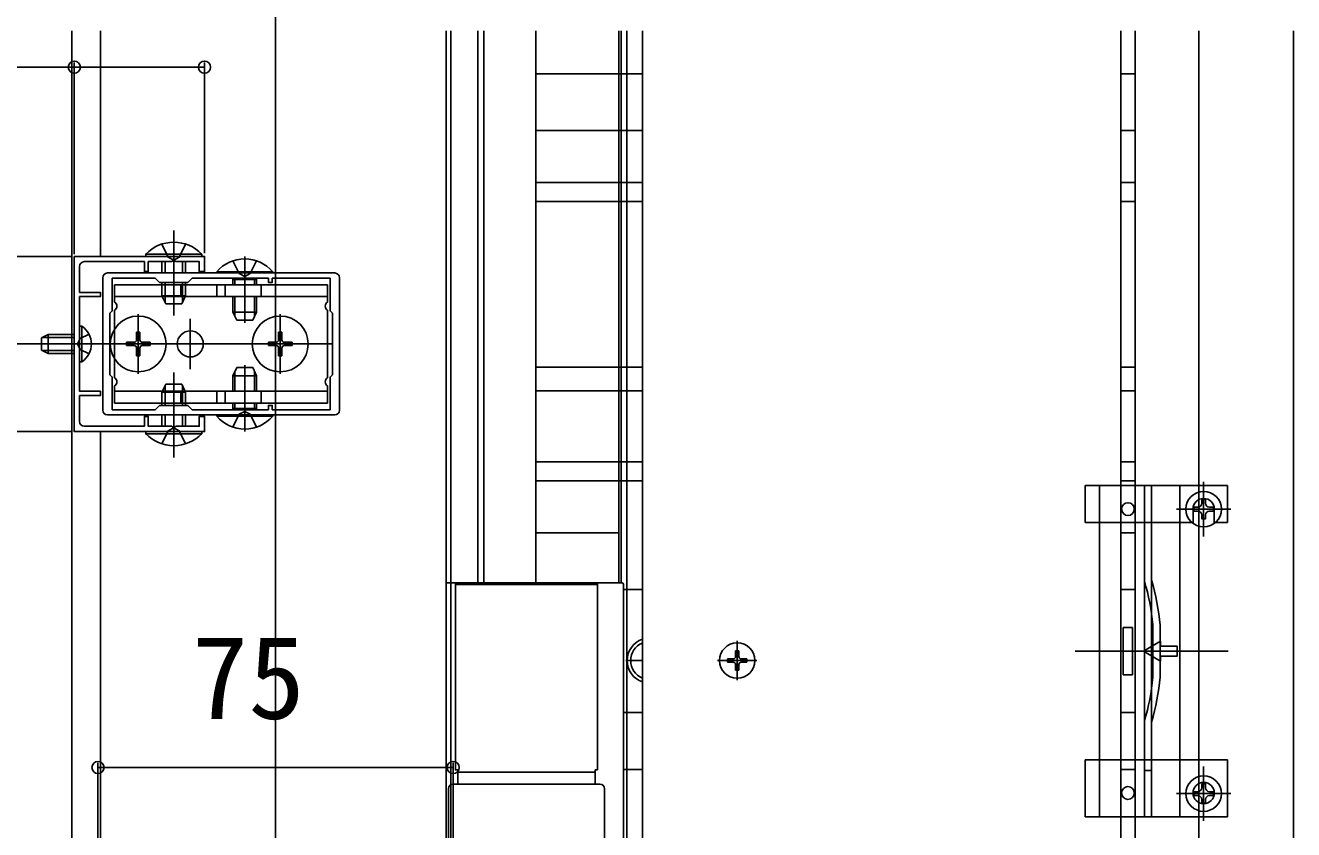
# Model space of a CAD drawing. Units: millimetres, scale not verified. Extents: x -1050 to 1050, y -1570 to 1562.
# Drawn here: x -505.8 to -238, y 760.4 to 930.3 of the extents above; entities that cross this region are included whole.
import ezdxf
from ezdxf.enums import TextEntityAlignment as Align

# ---------------------------------------------------------------- set-up
doc = ezdxf.new("R2010")
doc.units = ezdxf.units.MM
doc.header["$LTSCALE"] = 8
for name, color, linetype in [('0-2_YKK_11', 7, 'Continuous'), ('0-3_YKK_12', 2, 'Continuous'), ('0-4_YKK_13', 4, 'Continuous'), ('0-5_YKK_D', 6, 'Continuous'), ('0-7_YSS_K', 3, 'Continuous')]:
    doc.layers.add(name, color=color, linetype=linetype)
doc.styles.add('ＭＳ ゴシック', font='')
doc.styles.get('ＭＳ ゴシック').set_extended_font_data('MS Gothic')

msp = doc.modelspace()

# ---------------------------------------------------------------- linework, layer by layer
at = {"layer": '0-2_YKK_11'}
for p, q in [((-489.497, 849), (-489.497, 877)), ((-488.497, 878), (-440.497, 878)), ((-439.497, 877), (-439.497, 849)), ((-440.497, 848), (-488.497, 848))]:
    msp.add_line(p, q, dxfattribs=at)
for points in [[(-495.497, 881.5), (-495.497, 844.5), (-467.997, 844.5), (-467.997, 847.7), (-469.097, 847.7), (-469.097, 845.6), (-474.038, 845.6), (-474.222, 845.48), (-474.772, 845.48), (-474.955, 845.6), (-479.897, 845.6), (-479.897, 847.7), (-480.697, 847.7), (-480.697, 845.6), (-493.397, 845.6)], [(-493.397, 880.4), (-480.697, 880.4), (-480.697, 878.3), (-479.897, 878.3), (-479.897, 880.4), (-474.955, 880.4), (-474.772, 880.52), (-474.222, 880.52), (-474.038, 880.4), (-469.097, 880.4), (-469.097, 878.3), (-467.997, 878.3), (-467.997, 881.5), (-495.497, 881.5)], [(-494.397, 846.6), (-494.397, 852.1), (-489.997, 852.1), (-489.997, 853), (-494.397, 853), (-494.397, 862.542), (-494.517, 862.725), (-494.517, 863.275), (-494.397, 863.458), (-494.397, 873), (-489.997, 873), (-489.997, 873.9), (-494.397, 873.9), (-494.397, 879.4)]]:
    msp.add_lwpolyline(points, dxfattribs=at)
msp.add_lwpolyline([(-470.597, 876.9), (-454.497, 876.9), (-454.497, 876), (-453.697, 876), (-453.697, 876.9), (-441.497, 876.9), (-441.497, 870), (-440.997, 869.5), (-440.997, 856.5), (-441.497, 856), (-441.497, 849.1), (-453.697, 849.1), (-453.697, 850), (-454.497, 850), (-454.497, 849.1), (-470.597, 849.1), (-471.497, 850), (-477.497, 850), (-478.397, 849.1), (-487.497, 849.1), (-487.497, 856), (-487.997, 856.5), (-487.997, 869.5), (-487.497, 870), (-487.497, 876.9), (-478.397, 876.9), (-477.497, 876), (-471.497, 876)], close=True, dxfattribs=at)
for centre, start, end in [((-493.397, 879.4), 90.00001, 179.99999), ((-488.497, 877), 90.00001, 179.99999), ((-440.497, 877), 0.00001, 89.99999), ((-493.397, 846.6), 180.00001, 269.99999), ((-488.497, 849), 180.00001, 269.99999), ((-440.497, 849), 270.00001, 359.99999)]:
    msp.add_arc(centre, 1, start, end, dxfattribs=at)
at = {"layer": '0-3_YKK_12'}
for p, q in [((-453, 1350), (-453, 539.25)), ((-490, 929.178), (-490, 881.5)), ((-417, 929.178), (-417, 650.5)), ((-416, 929.178), (-416, 653.5)), ((-410.3, 929.178), (-410.3, 812.5)), ((-409, 929.178), (-409, 812.5)), ((-380.5, 929.178), (-380.5, 812.5)), ((-380, 929.178), (-380, 812.5)), ((-378.8, 929.178), (-378.8, 723.1)), ((-258, 717.775), (-258, 929.178)), ((-238, 717.775), (-238, 929.178)), ((-490, 844.5), (-490, 654.5)), ((-380.5, 812.5), (-417, 812.5)), ((-355.5, 791.95), (-355.5, 800.25)), ((-359.65, 796.1), (-351.35, 796.1))]:
    msp.add_line(p, q, dxfattribs=at)
msp.add_lwpolyline([(-521, 577.5), (-496, 577.5), (-496, 929.178)], dxfattribs=at)
at = {"layer": '0-4_YKK_13'}
for p, q in [((-398, 812.5), (-398, 929.178)), ((-274.5, 920.1), (-271.5, 920.1)), ((-274.5, 908.1), (-271.5, 908.1)), ((-274.5, 897.1), (-271.5, 897.1)), ((-274.5, 893.1), (-271.5, 893.1)), ((-474.497, 887), (-474.497, 869)), ((-468.597, 881.5), (-480.397, 881.5)), ((-468.597, 882.009), (-468.597, 881.5)), ((-459.503, 881.5), (-459.503, 867.5)), ((-476.997, 880.4), (-476.997, 878)), ((-476.342, 880.4), (-476.342, 878)), ((-472.651, 880.4), (-472.651, 878)), ((-471.997, 880.4), (-471.997, 878)), ((-462.003, 880.583), (-460.648, 877.865)), ((-459.503, 868.7), (-459.503, 878.7)), ((-457.003, 880.583), (-458.358, 877.865)), ((-476.997, 876), (-476.997, 873.2)), ((-476.342, 876), (-476.342, 871.81)), ((-472.651, 876), (-472.651, 871.81)), ((-465.403, 878.248), (-465.403, 878)), ((-453.603, 878.248), (-465.403, 878.248)), ((-465.403, 878), (-453.603, 878)), ((-462.003, 876.6), (-461.894, 876.9)), ((-457.003, 876.6), (-462.003, 876.6)), ((-462.003, 876.6), (-462.003, 875.5)), ((-461.57, 876.6), (-461.633, 876.9)), ((-461.57, 876.6), (-461.57, 875.5)), ((-459.503, 877.256), (-460.648, 877.865)), ((-459.503, 877.256), (-458.358, 877.865)), ((-457.436, 876.6), (-457.373, 876.9)), ((-457.436, 876.6), (-457.436, 875.5)), ((-457.003, 876.6), (-457.112, 876.9)), ((-457.003, 876.6), (-457.003, 875.5)), ((-453.603, 878.248), (-453.603, 878)), ((-487.003, 875.5), (-442.003, 875.5)), ((-487.003, 871.866), (-487.003, 875.5)), ((-476.197, 871.5), (-476.997, 873.2)), ((-473.003, 873), (-473.003, 875.5)), ((-472.797, 871.5), (-471.997, 873.2)), ((-465.369, 873), (-465.369, 875.5)), ((-463.637, 873), (-463.637, 875.5)), ((-456.003, 873), (-456.003, 875.5)), ((-442.003, 871.866), (-442.003, 875.5)), ((-487.003, 873), (-442.003, 873)), ((-472.797, 871.5), (-476.197, 871.5)), ((-462.003, 873), (-462.003, 869.7)), ((-461.57, 873), (-461.57, 868.78)), ((-457.436, 873), (-457.436, 868.78)), ((-457.003, 873), (-457.003, 869.7)), ((-487.003, 855.866), (-487.003, 870.134)), ((-482, 856.7), (-482, 869.3)), ((-482, 868.3), (-482, 857.7)), ((-471.004, 868.3), (-471.004, 857.7)), ((-457.003, 869.7), (-462.003, 869.7)), ((-461.203, 868), (-462.003, 869.7)), ((-457.803, 868), (-461.203, 868)), ((-457.003, 869.7), (-457.803, 868)), ((-452.004, 856.7), (-452.004, 869.3)), ((-452.004, 868.3), (-452.004, 857.7)), ((-442.003, 855.866), (-442.003, 870.134)), ((-494.397, 859.25), (-494.397, 866.75)), ((-481.65, 865.5), (-482.35, 865.5)), ((-482.35, 863.85), (-482.35, 865.5)), ((-481.65, 863.85), (-481.65, 865.5)), ((-451.654, 865.5), (-452.354, 865.5)), ((-452.354, 863.85), (-452.354, 865.5)), ((-451.654, 863.85), (-451.654, 865.5)), ((-489.397, 863), (-504.897, 863)), ((-502.397, 864.3), (-500.997, 865)), ((-502.397, 861.7), (-502.397, 864.3)), ((-495.497, 864.346), (-502.305, 864.346)), ((-495.497, 865), (-500.997, 865)), ((-440.803, 863), (-490.003, 863)), ((-488.3, 863), (-475.7, 863)), ((-484.5, 862.65), (-484.5, 863.35)), ((-482.85, 863.35), (-484.5, 863.35)), ((-482.85, 862.65), (-484.5, 862.65)), ((-479.5, 863.35), (-481.15, 863.35)), ((-479.5, 862.65), (-481.15, 862.65)), ((-479.5, 862.65), (-479.5, 863.35)), ((-458.304, 863), (-445.704, 863)), ((-454.504, 862.65), (-454.504, 863.35)), ((-452.854, 863.35), (-454.504, 863.35)), ((-452.854, 862.65), (-454.504, 862.65)), ((-449.504, 863.35), (-451.154, 863.35)), ((-449.504, 862.65), (-451.154, 862.65)), ((-449.504, 862.65), (-449.504, 863.35)), ((-502.397, 861.7), (-500.997, 861)), ((-495.497, 861.654), (-502.305, 861.654)), ((-482.35, 860.5), (-482.35, 862.15)), ((-481.65, 860.5), (-482.35, 860.5)), ((-481.65, 860.5), (-481.65, 862.15)), ((-452.354, 860.5), (-452.354, 862.15)), ((-451.654, 860.5), (-452.354, 860.5)), ((-451.654, 860.5), (-451.654, 862.15)), ((-493.888, 859.25), (-494.397, 859.25)), ((-461.203, 858), (-462.003, 856.3)), ((-461.57, 853), (-461.57, 857.22)), ((-457.803, 858), (-461.203, 858)), ((-459.503, 844.5), (-459.503, 858.5)), ((-459.503, 857.3), (-459.503, 847.3)), ((-457.003, 856.3), (-457.803, 858)), ((-457.436, 853), (-457.436, 857.22)), ((-274.5, 858.1), (-271.5, 858.1)), ((-476.197, 854.5), (-476.997, 852.8)), ((-472.797, 854.5), (-476.197, 854.5)), ((-474.497, 839), (-474.497, 857)), ((-472.797, 854.5), (-471.997, 852.8)), ((-462.003, 853), (-462.003, 856.3)), ((-457.003, 856.3), (-462.003, 856.3)), ((-457.003, 853), (-457.003, 856.3)), ((-487.003, 850.5), (-487.003, 854.134)), ((-487.003, 853), (-442.003, 853)), ((-476.997, 850), (-476.997, 852.8)), ((-476.342, 850), (-476.342, 854.19)), ((-473.003, 850.5), (-473.003, 853)), ((-472.651, 850), (-472.651, 854.19)), ((-465.369, 850.5), (-465.369, 853)), ((-463.637, 850.5), (-463.637, 853)), ((-456.003, 850.5), (-456.003, 853)), ((-442.003, 850.5), (-442.003, 854.134)), ((-274.5, 853.1), (-271.5, 853.1)), ((-442.003, 850.5), (-487.003, 850.5)), ((-462.003, 849.4), (-462.003, 850.5)), ((-457.003, 849.4), (-462.003, 849.4)), ((-462.003, 849.4), (-461.894, 849.1)), ((-461.57, 849.4), (-461.633, 849.1)), ((-461.57, 849.4), (-461.57, 850.5)), ((-457.436, 849.4), (-457.436, 850.5)), ((-457.436, 849.4), (-457.373, 849.1)), ((-457.003, 849.4), (-457.112, 849.1)), ((-457.003, 849.4), (-457.003, 850.5)), ((-476.997, 845.6), (-476.997, 848)), ((-476.342, 845.6), (-476.342, 848)), ((-472.651, 845.6), (-472.651, 848)), ((-471.997, 845.6), (-471.997, 848)), ((-465.403, 848), (-453.603, 848)), ((-465.403, 847.752), (-465.403, 848)), ((-453.603, 847.752), (-465.403, 847.752)), ((-462.003, 845.417), (-460.648, 848.135)), ((-459.503, 848.744), (-460.648, 848.135)), ((-459.503, 848.744), (-458.358, 848.135)), ((-457.003, 845.417), (-458.358, 848.135)), ((-453.603, 847.752), (-453.603, 848)), ((-468.597, 844.5), (-480.397, 844.5)), ((-468.597, 843.991), (-468.597, 844.5)), ((-274.5, 838.1), (-271.5, 838.1)), ((-282, 833.1), (-282, 825.3)), ((-252, 833.1), (-282, 833.1)), ((-279, 833.1), (-279, 763.1)), ((-274.5, 834.1), (-271.5, 834.1)), ((-269.5, 833.1), (-269.5, 763.1)), ((-268, 833.1), (-268, 763.1)), ((-262, 833.1), (-262, 763.1)), ((-257, 822.35), (-257, 833.85)), ((-252, 833.1), (-252, 825.3)), ((-262.75, 828.1), (-251.25, 828.1)), ((-259.25, 828.1), (-259.25, 825.3)), ((-255.77, 827.69), (-254.95, 827.69)), ((-254.75, 828.1), (-254.75, 825.3)), ((-282, 825.3), (-279, 825.3)), ((-278.954, 825.301), (-262, 825.301)), ((-262, 825.3), (-259.25, 825.3)), ((-254.75, 825.3), (-252, 825.3)), ((-398, 823.1), (-380.5, 823.1)), ((-274.5, 823.1), (-271.5, 823.1)), ((-417, 812.5), (-379.8, 812.5)), ((-415, 812.2), (-385, 812.2)), ((-385, 812.5), (-385, 773)), ((-379.5, 712.8), (-379.5, 812.2)), ((-379.5, 811.1), (-375.5, 811.1)), ((-274.5, 811.1), (-271.5, 811.1)), ((-274, 803.1), (-274, 793.1)), ((-274, 803.1), (-272, 803.1)), ((-272, 803.1), (-272, 793.1)), ((-267.7, 803.205), (-267.7, 792.995)), ((-266.2, 803.412), (-266.2, 792.788)), ((-355.85, 798.15), (-355.15, 798.15)), ((-355.85, 798.15), (-355.85, 796.95)), ((-355.15, 798.15), (-355.15, 796.95)), ((-266.087, 800.2), (-269.724, 798.1)), ((-266.087, 799.15), (-266.087, 800.2)), ((-262.587, 799.15), (-266.087, 799.15)), ((-379, 796.1), (-375.5, 796.1)), ((-357.55, 796.45), (-357.55, 795.75)), ((-357.55, 796.45), (-356.35, 796.45)), ((-357.55, 795.75), (-356.35, 795.75)), ((-354.65, 796.45), (-353.45, 796.45)), ((-354.65, 795.75), (-353.45, 795.75)), ((-353.45, 796.45), (-353.45, 795.75)), ((-251.806, 798.1), (-284.104, 798.1)), ((-266.087, 796), (-269.724, 798.1)), ((-266.087, 796), (-266.087, 797.05)), ((-355.85, 795.25), (-355.85, 794.05)), ((-355.85, 794.05), (-355.15, 794.05)), ((-355.15, 795.25), (-355.15, 794.05)), ((-274, 793.1), (-272, 793.1)), ((-379.5, 785.1), (-375.5, 785.1)), ((-274.5, 785.1), (-271.5, 785.1)), ((-282, 775.1), (-282, 763.1)), ((-282, 775.1), (-279, 775.1)), ((-252, 775.1), (-252, 763.1)), ((-414.5, 772.5), (-385.5, 772.5)), ((-379.5, 773.1), (-375.5, 773.1)), ((-274.5, 773.1), (-271.5, 773.1)), ((-268, 772.9), (-269.5, 772.9)), ((-257, 762.229), (-257, 773.729)), ((-416.5, 756), (-416.5, 769)), ((-414.645, 770), (-415.485, 770)), ((-413.168, 770), (-414.645, 770)), ((-386.832, 770), (-413.168, 770)), ((-385.355, 770), (-386.832, 770)), ((-384.515, 770), (-385.355, 770)), ((-383.5, 769), (-383.5, 756)), ((-262.75, 767.979), (-251.25, 767.979)), ((-255.77, 767.569), (-254.95, 767.569)), ((-252, 763.1), (-282, 763.1))]:
    msp.add_line(p, q, dxfattribs=at)
for points in [[(-398, 920.1), (-380.5, 920.1), (-375.5, 920.1)], [(-398, 908.1), (-380.5, 908.1), (-375.5, 908.1)], [(-398, 897.1), (-380.5, 897.1), (-375.5, 897.1)], [(-398, 893.1), (-380.5, 893.1), (-375.5, 893.1)], [(-476.997, 884.111), (-475.642, 881.333), (-474.497, 880.724)], [(-471.997, 884.111), (-473.352, 881.333), (-474.497, 880.724)], [(-468.597, 882.009), (-480.397, 882.009), (-480.397, 881.5)], [(-471.997, 876), (-471.997, 873.2), (-476.997, 873.2)], [(-493.888, 859.25), (-493.888, 866.75), (-494.397, 866.75)], [(-495.497, 861), (-500.997, 861), (-500.997, 865)], [(-492.387, 865.05), (-494.243, 864.145), (-494.852, 863)], [(-492.387, 860.95), (-494.243, 861.855), (-494.852, 863)], [(-398, 858.1), (-380.5, 858.1), (-375.5, 858.1)], [(-471.997, 850), (-471.997, 852.8), (-476.997, 852.8)], [(-398, 853.1), (-380.5, 853.1), (-375.5, 853.1)], [(-468.597, 843.991), (-480.397, 843.991), (-480.397, 844.5)], [(-476.997, 841.889), (-475.642, 844.667), (-474.497, 845.276)], [(-471.997, 841.889), (-473.352, 844.667), (-474.497, 845.276)], [(-398, 838.1), (-380.5, 838.1), (-375.5, 838.1)], [(-398, 834.1), (-380.5, 834.1), (-375.5, 834.1)], [(-258.23, 828.51), (-259.05, 828.51), (-259.05, 827.69), (-258.23, 827.69)], [(-256.59, 829.33), (-256.59, 830.15), (-257.41, 830.15), (-257.41, 829.33)], [(-254.95, 827.69), (-254.95, 828.51), (-255.77, 828.51)], [(-257.41, 826.87), (-257.41, 826.05), (-256.59, 826.05), (-256.59, 826.87)], [(-414.5, 770), (-414.5, 773), (-415, 773), (-415, 812.5)], [(-266.087, 797.05), (-262.587, 797.05), (-262.587, 799.15)], [(-252, 775.1), (-262, 775.1), (-279, 775.1)], [(-385, 773), (-385.5, 773), (-385.5, 770)], [(-256.59, 769.209), (-256.59, 770.029), (-257.41, 770.029), (-257.41, 769.209)], [(-258.23, 768.389), (-259.05, 768.389), (-259.05, 767.569), (-258.23, 767.569)], [(-257.41, 766.749), (-257.41, 765.929), (-256.59, 765.929), (-256.59, 766.749)], [(-254.95, 767.569), (-254.95, 768.389), (-255.77, 768.389)]]:
    msp.add_lwpolyline(points, dxfattribs=at)
for centre, radius in [((-482, 863), 5.9), ((-452.004, 863), 5.9), ((-471.004, 863), 2.75), ((-257, 828.1), 3.75), ((-273, 828.1), 1.35), ((-355.5, 796.1), 3.75), ((-257, 767.979), 3.75), ((-273, 768.1), 1.35), ((-257, 768.1), 2.25)]:
    msp.add_circle(centre, radius, dxfattribs=at)
for centre, radius, start, end in [((-474.497, 876.268), 8.232, 44.2189, 135.7811), ((-459.503, 873.3), 7.7, 39.98312, 140.01688), ((-487.503, 871), 1, 300, 60), ((-441.503, 871), 1, 120, 240), ((-496.424, 863), 4.527, 304.06671, 55.93329), ((-482.85, 863.85), 0.5, 270, 0), ((-482.85, 862.15), 0.5, 0, 90), ((-481.15, 863.85), 0.5, 180, 270), ((-481.15, 862.15), 0.5, 90, 180), ((-452.854, 863.85), 0.5, 270, 0), ((-452.854, 862.15), 0.5, 0, 90), ((-451.154, 863.85), 0.5, 180, 270), ((-451.154, 862.15), 0.5, 90, 180), ((-487.503, 855), 1, 300, 60), ((-441.503, 855), 1, 120, 240), ((-459.503, 852.7), 7.7, 219.98312, 320.01688), ((-474.497, 849.732), 8.232, 224.2189, 315.7811), ((-257, 828.1), 2.25, 0, 180), ((-258.23, 829.33), 0.82, 270, 0), ((-258.23, 826.87), 0.82, 0, 90), ((-255.77, 829.33), 0.82, 180, 270), ((-255.77, 826.87), 0.82, 90, 180), ((-379.8, 812.2), 0.3, 0, 90), ((-316.009, 799.13), 48.5, 5.37634, 16.47554), ((-316.009, 799.13), 50, 5.11794, 16.22484), ((-272.7, 803.205), 5, 0, 5.37634), ((-268.2, 803.412), 2, 0, 5.11794), ((-374, 796.1), 4.75, 108.40848, 251.59152), ((-374, 796.1), 4, 112.02431, 247.97569), ((-356.35, 796.95), 0.5, 270, 0), ((-356.35, 795.25), 0.5, 0, 90), ((-354.65, 796.95), 0.5, 180, 270), ((-354.65, 795.25), 0.5, 90, 180), ((-272.7, 792.995), 5, 354.62366, 0), ((-268.2, 792.788), 2, 354.88206, 0), ((-316.009, 797.07), 48.5, 343.52446, 354.62366), ((-316.009, 797.07), 50, 343.77516, 354.88206), ((-258.23, 769.209), 0.82, 270, 0), ((-255.77, 769.209), 0.82, 180, 270), ((-258.23, 766.749), 0.82, 0, 90), ((-255.77, 766.749), 0.82, 90, 180)]:
    msp.add_arc(centre, radius, start, end, dxfattribs=at)
for centre, start_param, end_param in [((-415.485, 769), 4.712389, 6.2831853), ((-384.515, 769), 3.1415927, 4.712389)]:
    msp.add_ellipse(centre, major_axis=(-1.015, 0), ratio=0.984808, start_param=start_param, end_param=end_param, dxfattribs=at)
at = {"layer": '0-5_YKK_D'}
for p, q in [((-495.497, 882), (-495.497, 922.5)), ((-467.997, 882.2), (-467.997, 922.5)), ((-495.997, 881.5), (-562, 881.5)), ((-490.497, 863), (-602, 863)), ((-495.997, 844.5), (-562, 844.5)), ((-490.5, 651.2), (-490.5, 774.5)), ((-415.5, 651.2), (-415.5, 774.5)), ((-490.5, 773.5), (-415.5, 773.5))]:
    msp.add_line(p, q, dxfattribs=at)
msp.add_lwpolyline([(-467.997, 921.5), (-495.497, 921.5), (-566.506, 921.5)], dxfattribs=at)
for centre in [(-495.497, 921.5), (-467.997, 921.5), (-490.5, 773.5), (-415.5, 773.5)]:
    msp.add_circle(centre, 1.275, dxfattribs=at)
at = {"layer": '0-7_YSS_K'}
for points in [[(-375.5, 705.5), (-375.5, 710.5), (-375.5, 929.178)], [(-274.5, 705.5), (-274.5, 710.5), (-274.5, 929.178)], [(-271.5, 705.5), (-271.5, 710.5), (-271.5, 929.178)]]:
    msp.add_lwpolyline(points, dxfattribs=at)

# ---------------------------------------------------------------- texts
at = {"layer": '0-5_YKK_D', "style": 'ＭＳ ゴシック'}
msp.add_text('75', height=17.6, dxfattribs=at).set_placement((-470.727, 778.5), align=Align.BOTTOM_LEFT)

doc.saveas('drawing.dxf')
